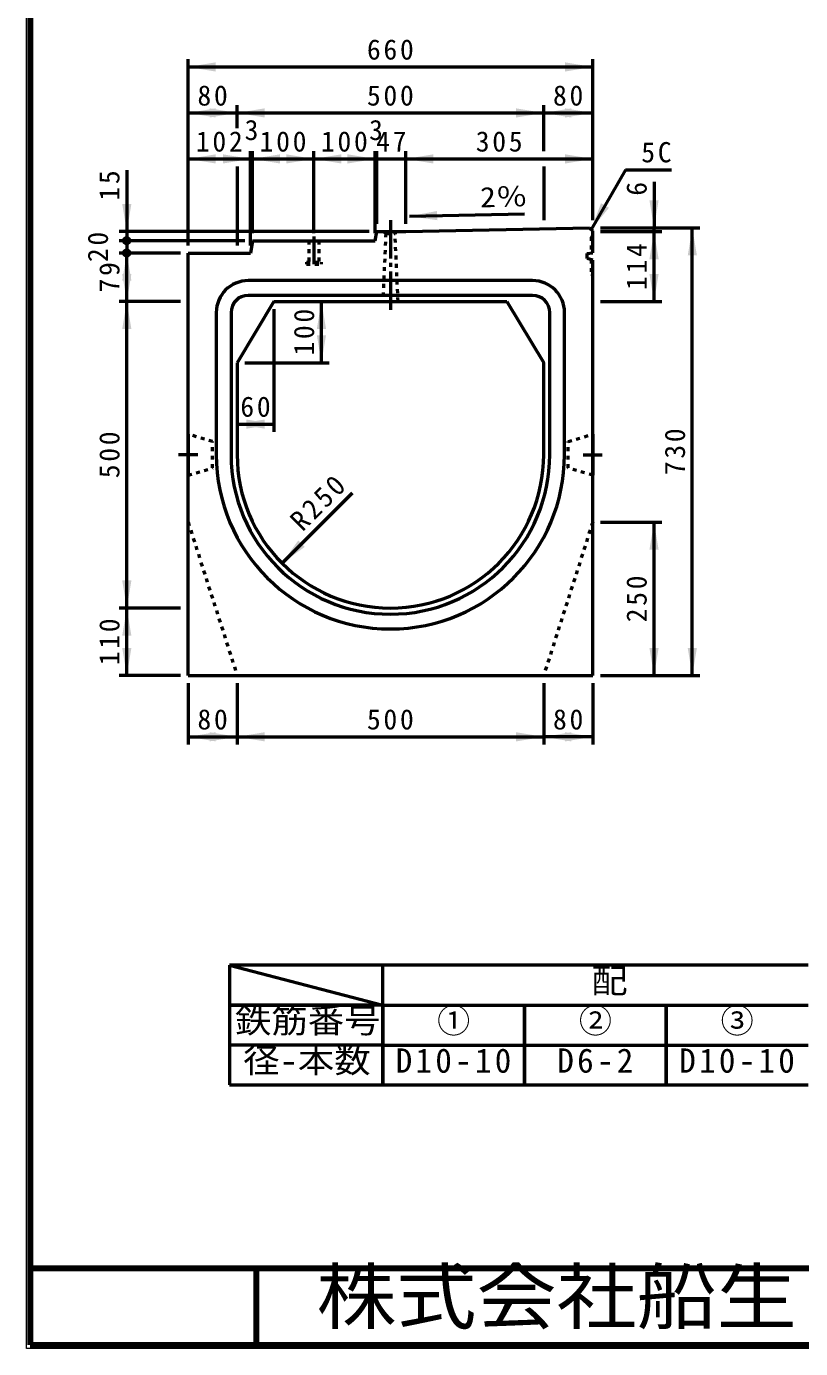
# Model space of a CAD drawing. Units: millimetres, scale not verified. Extents: x 100 to 4105, y 100 to 2870.
# Drawn here: x 100 to 1110, y 100 to 1825 of the extents above; entities that cross this region are included whole.
import ezdxf
from ezdxf.enums import TextEntityAlignment as Align

# ---------------------------------------------------------------- set-up
doc = ezdxf.new("R2010")
doc.units = ezdxf.units.MM
doc.header["$LTSCALE"] = 5
doc.linetypes.add('USER1', pattern=[2.2, 1, -1.2])
doc.linetypes.add('USER2', pattern=[13.4, 10, -1.2, 1, -1.2])
doc.layers.add('V-nasSTD', color=7, linetype='Continuous', lineweight=35)
doc.styles.add('ＭＳ ゴシック', font='')
doc.styles.get('ＭＳ ゴシック').set_extended_font_data('MS Gothic')

msp = doc.modelspace()

# ---------------------------------------------------------------- hatches: boundary and pattern name
at = {"layer": 'V-nasSTD'}
for points in [[(346.975, 1778.142), (310.975, 1772.142), (346.975, 1766.142)], [(802.975, 1766.142), (838.975, 1772.142), (802.975, 1778.142)], [(346.975, 1718.142), (310.975, 1712.142), (346.975, 1706.142)], [(338.975, 1706.142), (374.975, 1712.142), (338.975, 1718.142)], [(410.975, 1718.142), (374.975, 1712.142), (410.975, 1706.142)], [(738.975, 1706.142), (774.975, 1712.142), (738.975, 1718.142)], [(810.975, 1706.142), (774.975, 1712.142), (810.975, 1718.142)], [(802.975, 1718.142), (838.975, 1712.142), (802.975, 1706.142)], [(346.975, 1658.142), (310.975, 1652.142), (346.975, 1646.142)], [(356.575, 1646.142), (392.575, 1652.142), (356.575, 1658.142)], [(430.975, 1658.142), (394.975, 1652.142), (430.975, 1646.142)], [(438.975, 1646.142), (474.975, 1652.142), (438.975, 1658.142)], [(510.975, 1658.142), (474.975, 1652.142), (510.975, 1646.142)], [(518.975, 1646.142), (554.975, 1652.142), (518.975, 1658.142)], [(630.975, 1658.142), (594.975, 1652.142), (630.975, 1646.142)], [(802.975, 1646.142), (838.975, 1652.142), (802.975, 1658.142)], [(236.975, 1593.342), (230.975, 1557.342), (224.975, 1593.342)], [(849.779, 1594.319), (836.975, 1560.142), (860.171, 1588.319)], [(912.975, 1598.142), (918.975, 1562.142), (924.975, 1598.142)], [(635.983, 1578.176), (636.103, 1572.177), (599.99, 1577.456), (635.863, 1584.174)], [(924.975, 1521.342), (918.975, 1557.342), (912.975, 1521.342)], [(974.975, 1526.142), (968.975, 1562.142), (962.975, 1526.142)], [(236.975, 1493.342), (230.975, 1529.342), (224.975, 1493.342)], [(224.975, 1502.142), (230.975, 1466.142), (236.975, 1502.142)], [(912.975, 1502.142), (918.975, 1466.142), (924.975, 1502.142)], [(236.975, 1430.142), (230.975, 1466.142), (224.975, 1430.142)], [(490.975, 1430.142), (484.975, 1466.142), (478.975, 1430.142)], [(478.975, 1422.142), (484.975, 1386.142), (490.975, 1422.142)], [(410.975, 1312.142), (374.975, 1306.142), (410.975, 1300.142)], [(386.975, 1300.142), (422.975, 1306.142), (386.975, 1312.142)], [(924.975, 1142.142), (918.975, 1178.142), (912.975, 1142.142)], [(454.767, 1154.42), (433.553, 1124.721), (463.252, 1145.934)], [(224.975, 1102.142), (230.975, 1066.142), (236.975, 1102.142)], [(236.975, 1030.142), (230.975, 1066.142), (224.975, 1030.142)], [(224.975, 1014.142), (230.975, 978.142), (236.975, 1014.142)], [(912.975, 1014.142), (918.975, 978.142), (924.975, 1014.142)], [(962.975, 1014.142), (968.975, 978.142), (974.975, 1014.142)], [(346.975, 904.142), (310.975, 898.142), (346.975, 892.142)], [(338.975, 892.142), (374.975, 898.142), (338.975, 904.142)], [(410.975, 904.142), (374.975, 898.142), (410.975, 892.142)], [(738.975, 892.142), (774.975, 898.142), (738.975, 904.142)], [(810.975, 892.142), (774.975, 898.142), (810.975, 904.142)], [(802.975, 904.142), (838.975, 898.142), (802.975, 892.142)]]:
    msp.add_hatch(color=256, dxfattribs=at).paths.add_polyline_path(points)

# ---------------------------------------------------------------- linework, layer by layer
at = {"layer": 'V-nasSTD', "lineweight": 100}
for p, q in [((105, 2865), (105, 105)), ((105, 205), (4100, 205)), ((400, 205), (400, 105)), ((105, 105), (4100, 105))]:
    msp.add_line(p, q, dxfattribs=at)
at = {"layer": 'V-nasSTD', "lineweight": 50}
for p, q in [((310.975, 1539.342), (310.975, 1782.142)), ((838.975, 1572.142), (838.975, 1782.142)), ((310.975, 1772.142), (838.975, 1772.142)), ((310.975, 1712.142), (374.975, 1712.142)), ((374.975, 1692.142), (374.975, 1722.142)), ((374.975, 1712.142), (774.975, 1712.142)), ((774.975, 1662.142), (774.975, 1722.142)), ((774.975, 1712.142), (838.975, 1712.142)), ((392.575, 1539.342), (392.575, 1662.142)), ((394.975, 1555.342), (394.975, 1662.142)), ((474.975, 1555.342), (474.975, 1662.142)), ((554.975, 1555.342), (554.975, 1662.142)), ((557.375, 1567.342), (557.375, 1662.142)), ((594.975, 1567.342), (594.975, 1662.142)), ((310.975, 1652.142), (392.575, 1652.142)), ((374.975, 1642.142), (374.975, 1539.342)), ((392.575, 1652.142), (394.975, 1652.142)), ((394.975, 1652.142), (474.975, 1652.142)), ((474.975, 1652.142), (554.975, 1652.142)), ((554.975, 1652.142), (557.375, 1652.142)), ((557.375, 1652.142), (594.975, 1652.142)), ((594.975, 1652.142), (838.975, 1652.142)), ((774.975, 1642.142), (774.975, 1572.142)), ((230.975, 1637.342), (230.975, 1557.342)), ((881.975, 1638.085), (836.975, 1560.142)), ((881.975, 1638.085), (941.975, 1638.085)), ((918.975, 1622.142), (918.975, 1562.142)), ((599.99, 1577.456), (749.96, 1580.455)), ((547.375, 1557.342), (220.975, 1557.342)), ((230.975, 1557.342), (230.975, 1545.342)), ((554.975, 1545.342), (557.375, 1557.342)), ((557.375, 1557.342), (594.975, 1557.342)), ((594.975, 1557.342), (834.975, 1562.142)), ((834.975, 1562.142), (838.975, 1558.142)), ((838.975, 1529.742), (838.975, 1558.142)), ((848.975, 1562.142), (978.975, 1562.142)), ((848.975, 1557.342), (928.975, 1557.342)), ((918.975, 1557.342), (918.975, 1562.142)), ((918.975, 1466.142), (918.975, 1557.342)), ((968.975, 978.142), (968.975, 1562.142)), ((384.975, 1545.342), (220.975, 1545.342)), ((230.975, 1545.342), (230.975, 1529.342)), ((394.975, 1545.342), (392.575, 1529.342)), ((394.975, 1545.342), (554.975, 1545.342)), ((300.975, 1529.342), (220.975, 1529.342)), ((230.975, 1466.142), (230.975, 1529.342)), ((310.975, 978.142), (310.975, 1529.342)), ((310.975, 1529.342), (392.575, 1529.342)), ((831.775, 1528.542), (838.975, 1529.742)), ((831.775, 1522.142), (831.775, 1528.542)), ((838.975, 1520.142), (831.775, 1522.142)), ((838.975, 978.142), (838.975, 1520.142)), ((760.575, 1493.342), (389.375, 1493.342)), ((760.575, 1474.142), (389.375, 1474.142)), ((300.975, 1466.142), (220.975, 1466.142)), ((230.975, 1066.142), (230.975, 1466.142)), ((347.775, 1451.742), (347.775, 1266.142)), ((366.975, 1451.742), (366.975, 1266.142)), ((422.975, 1466.142), (374.975, 1386.142)), ((422.975, 1466.142), (726.975, 1466.142)), ((422.975, 1456.142), (422.975, 1296.142)), ((484.975, 1386.142), (484.975, 1466.142)), ((726.975, 1466.142), (774.975, 1386.142)), ((782.975, 1266.142), (782.975, 1451.742)), ((802.175, 1266.142), (802.175, 1451.742)), ((848.975, 1466.142), (928.975, 1466.142)), ((374.975, 1386.142), (374.975, 1266.142)), ((384.975, 1386.142), (494.975, 1386.142)), ((774.975, 1266.142), (774.975, 1386.142)), ((374.975, 1306.142), (422.975, 1306.142)), ((310.975, 1292.942), (310.975, 1239.342)), ((838.975, 1292.942), (838.975, 1239.342)), ((433.553, 1124.721), (525.477, 1216.645)), ((848.975, 1178.142), (928.975, 1178.142)), ((918.975, 978.142), (918.975, 1178.142)), ((300.975, 1066.142), (220.975, 1066.142)), ((230.975, 978.142), (230.975, 1066.142)), ((300.975, 978.142), (220.975, 978.142)), ((310.975, 978.142), (838.975, 978.142)), ((310.975, 968.142), (310.975, 888.142)), ((374.975, 968.142), (374.975, 888.142)), ((774.975, 968.142), (774.975, 888.142)), ((838.975, 968.142), (838.975, 888.142)), ((848.975, 978.142), (978.975, 978.142)), ((310.975, 898.142), (374.975, 898.142)), ((374.975, 898.142), (774.975, 898.142)), ((838.975, 898.142), (774.975, 898.142)), ((365, 600), (365, 548)), ((565, 600), (365, 600)), ((365, 600), (565, 548)), ((565, 548), (565, 600)), ((750, 600), (565, 600)), ((935, 600), (750, 600)), ((1120, 600), (935, 600)), ((365, 548), (530, 548)), ((365, 548), (365, 496)), ((565, 548), (365, 548)), ((565, 548), (750, 548)), ((565, 496), (565, 548)), ((565, 548), (565, 496)), ((750, 548), (935, 548)), ((750, 496), (750, 548)), ((750, 548), (750, 496)), ((935, 548), (1120, 548)), ((935, 496), (935, 548)), ((935, 548), (935, 496)), ((365, 496), (365, 444)), ((565, 496), (365, 496)), ((565, 496), (750, 496)), ((565, 444), (565, 496)), ((565, 496), (565, 444)), ((750, 496), (935, 496)), ((750, 444), (750, 496)), ((750, 496), (750, 444)), ((935, 496), (1120, 496)), ((935, 444), (935, 496)), ((935, 496), (935, 444)), ((365, 444), (565, 444)), ((565, 444), (750, 444)), ((750, 444), (935, 444)), ((935, 444), (1120, 444))]:
    msp.add_line(p, q, dxfattribs=at)
at = {"layer": 'V-nasSTD', "linetype": 'USER2', "lineweight": 50}
for p, q in [((574.975, 1572.342), (574.975, 1451.142)), ((474.975, 1550.942), (474.975, 1514.942)), ((323.475, 1266.142), (298.475, 1266.142)), ((826.475, 1266.142), (851.475, 1266.142))]:
    msp.add_line(p, q, dxfattribs=at)
at = {"layer": 'V-nasSTD', "linetype": 'USER1', "lineweight": 50}
for p, q in [((568.975, 1554.942), (564.975, 1466.142)), ((568.975, 1554.942), (566.575, 1557.342)), ((568.975, 1554.942), (580.975, 1554.942)), ((580.975, 1554.942), (583.375, 1557.342)), ((584.975, 1466.142), (580.975, 1554.942)), ((468.575, 1545.342), (468.575, 1517.342)), ((481.375, 1545.342), (481.375, 1517.342)), ((837.135, 1550.142), (838.975, 1551.982)), ((837.135, 1550.142), (837.135, 1529.436)), ((837.135, 1520.653), (837.135, 1502.142)), ((465.375, 1517.342), (484.575, 1517.342)), ((465.375, 1517.342), (465.375, 1514.942)), ((465.375, 1514.942), (484.575, 1514.942)), ((484.575, 1517.342), (484.575, 1514.942)), ((837.135, 1502.142), (838.975, 1500.302)), ((342.975, 1283.342), (310.975, 1292.942)), ((342.975, 1248.942), (342.975, 1283.342)), ((806.975, 1283.342), (838.975, 1292.942)), ((806.975, 1248.942), (806.975, 1283.342)), ((310.975, 1239.342), (342.975, 1248.942)), ((838.975, 1239.342), (806.975, 1248.942)), ((310.975, 1178.142), (374.975, 978.142)), ((838.975, 1178.142), (774.975, 978.142))]:
    msp.add_line(p, q, dxfattribs=at)
at = {"layer": 'V-nasSTD', "lineweight": 13}
msp.add_lwpolyline([(100, 100), (100, 2870), (4105, 2870), (4105, 100)], close=True, dxfattribs=at)
at = {"layer": 'V-nasSTD', "lineweight": 50}
for centre in [(230.975, 1545.342), (230.975, 1529.342)]:
    msp.add_circle(centre, 4, dxfattribs=at)
for centre, radius, start, end in [((389.375, 1451.742), 41.6, 90, 180), ((760.575, 1451.742), 41.6, 0, 90), ((389.375, 1451.742), 22.4, 90, 180), ((760.575, 1451.742), 22.4, 0, 90), ((574.975, 1266.142), 227.2, 180, 270), ((574.975, 1266.142), 208, 180, 270), ((574.975, 1266.142), 200, 180, 270), ((574.975, 1266.142), 200, 270, 0), ((574.975, 1266.142), 227.2, 270, 0), ((574.975, 1266.142), 208, 270, 0)]:
    msp.add_arc(centre, radius, start, end, dxfattribs=at)

# ---------------------------------------------------------------- texts
at = {"layer": 'V-nasSTD', "style": 'ＭＳ ゴシック'}
for s, height, p in [('3', 26.39, (384.775, 1703.142)), ('3', 26.39, (547.175, 1703.142)), ('①', 31.67, (635.9, 543.6)), ('②', 31.67, (820.9, 543.6)), ('③', 31.67, (1005.9, 543.6))]:
    msp.add_text(s, height=height, dxfattribs=at).set_placement(p, align=Align.TOP_LEFT)
at = {"layer": 'V-nasSTD', "style": 'ＭＳ ゴシック', "width": 1.15}
msp.add_text('2％', height=26.39, rotation=1.146, dxfattribs=at).set_placement((691.651, 1615.296), align=Align.TOP_LEFT)
at = {"layer": 'V-nasSTD', "style": 'ＭＳ ゴシック'}
msp.add_text('6', height=26.39, rotation=90, dxfattribs=at).set_placement((882.975, 1604.142), align=Align.TOP_LEFT)
at = {"layer": 'V-nasSTD', "style": 'ＭＳ ゴシック', "width": 1.1}
for s, height, p in [('配\u3000\u3000\u3000\u3000\u3000\u3000\u3000\u3000\u3000\u3000筋', 31.67, (837.04, 595.6)), ('鉄筋番号', 31.67, (372.12, 543.6)), ('径-本数', 31.67, (382.92, 491.6)), ('株式会社船生コンクリート工業', 69.65, (478.279, 202.55))]:
    msp.add_text(s, height=height, dxfattribs=at).set_placement(p, align=Align.TOP_LEFT)
at = {"layer": 'V-nasSTD', "attachment_point": 1, "style": 'ＭＳ ゴシック'}
for s, insert, char_height in [('\\T1.2;660', (544.375, 1808.142), 26.39), ('\\T1.2;80', (323.175, 1748.142), 26.39), ('\\T1.2;500', (544.375, 1748.142), 26.39), ('\\T1.2;80', (787.175, 1748.142), 26.39), ('\\T1.2;102', (321.175, 1688.142), 26.39), ('\\T1.2;100', (404.375, 1688.142), 26.39), ('\\T1.2;100', (484.375, 1688.142), 26.39), ('\\T1.2;47', (556.375, 1688.142), 26.39), ('\\T1.2;305', (686.375, 1688.142), 26.39), ('\\T1.2;5C', (902.375, 1674.085), 26.39), ('\\T1.2;60', (379.175, 1342.142), 26.39), ('\\T1.2;80', (323.175, 934.142), 26.39), ('\\T1.2;500', (544.375, 934.142), 26.39), ('\\T1.2;80', (787.175, 934.142), 26.39), ('\\T1.2;D10-10', (581.9, 491.6), 31.67), ('\\T1.2;D6-2', (792.82, 491.6), 31.67), ('\\T1.2;D10-10', (951.9, 491.6), 31.67)]:
    msp.add_mtext(s, dxfattribs=dict(at, insert=insert, char_height=char_height))
at = {"layer": 'V-nasSTD', "char_height": 26.39, "attachment_point": 1, "style": 'ＭＳ ゴシック'}
for s, insert, rotation in [('\\T1.2;15', (194.975, 1597.742), 90), ('\\T1.2;20', (179.975, 1517.542), 90), ('\\T1.2;114', (882.975, 1481.142), 90), ('\\T1.2;79', (194.975, 1477.942), 90), ('\\T1.2;100', (448.975, 1395.542), 90), ('\\T1.2;500', (194.975, 1235.542), 90), ('\\T1.2;730', (932.975, 1239.542), 90), ('\\T1.2;R250', (441.473, 1183.552), 45), ('\\T1.2;250', (882.975, 1047.542), 90), ('\\T1.2;110', (194.975, 991.542), 90)]:
    msp.add_mtext(s, dxfattribs=dict(at, insert=insert, rotation=rotation))

doc.saveas('drawing.dxf')
